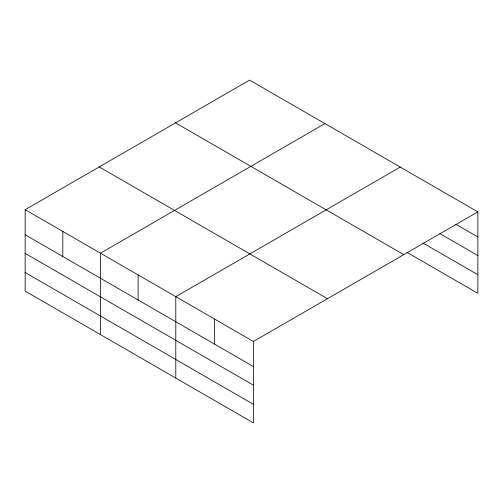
<?xml version="1.0" encoding="UTF-8"?>
<svg xmlns="http://www.w3.org/2000/svg" width="503" height="503" viewBox="0 0 503 503"><rect width="100%" height="100%" fill="white"/><g stroke="black" fill="none" stroke-linecap="round" stroke-linejoin="round"><path stroke-width="0.75" d="M253.393 385.135L253.393 341.468L25.15 209.694L25.15 291.118L253.393 422.891L253.393 385.135L25.15 253.361M406.94 252.361L477.85 293.306L477.85 211.882L249.607 80.109L25.15 209.694M324.925 123.593L100.468 253.179L100.468 334.602M400.25 167.078L175.792 296.669L175.792 378.086M253.393 341.468L477.85 211.882M455.775 224.206L477.85 236.951M439.716 233.537L477.85 255.549M422.992 243.037L477.85 274.707M175.534 122.87L403.777 254.65M99.223 166.933L327.466 298.707M25.15 234.763L253.393 366.542M25.15 272.519L253.393 404.299M214.592 319.072L214.592 344.14M138.13 274.921L138.13 299.995M62.812 231.437L62.812 256.505"/></g></svg>
